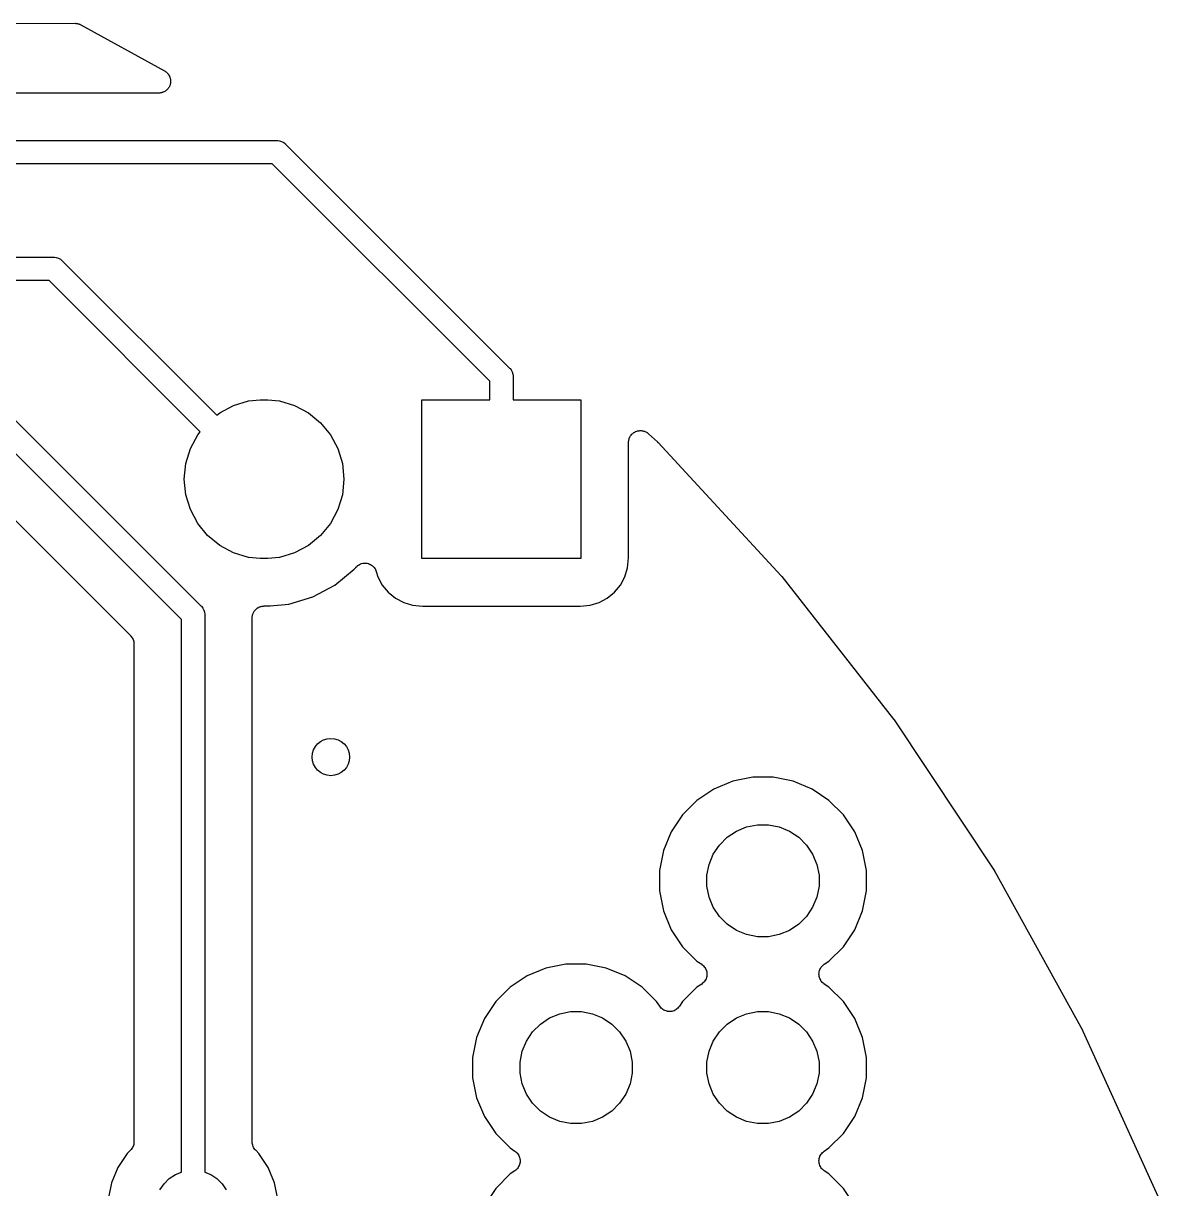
# Model space of a CAD drawing. Extents: x 4.98 to 6.83, y -5.59 to -3.87.
# Drawn here: x 6.3143 to 6.7923, y -4.3621 to -3.8708 of the extents above; entities that cross this region are included whole.
import ezdxf

# ---------------------------------------------------------------- set-up
doc = ezdxf.new("R2010")
doc.units = 0
doc.header["$MEASUREMENT"] = 0
doc.layers.add('BLACK', color=7, linetype='CONTINUOUS')

msp = doc.modelspace()

# ---------------------------------------------------------------- linework, layer by layer
at = {"layer": 'BLACK', "linetype": 'CONTINUOUS'}
for p, q in [((5.90678, -3.87138), (6.33611, -3.87085)), ((6.33611, -3.87085), (6.33618, -3.87085)), ((6.33618, -3.87085), (6.33643, -3.87088)), ((6.33643, -3.87088), (6.33668, -3.87088)), ((6.33668, -3.87088), (6.33691, -3.87093)), ((6.33691, -3.87093), (6.33715, -3.87096)), ((6.33715, -3.87096), (6.33739, -3.87103)), ((6.33739, -3.87103), (6.33763, -3.87108)), ((6.33763, -3.87108), (6.33785, -3.87118)), ((6.33785, -3.87118), (6.33808, -3.87125)), ((6.33808, -3.87125), (6.3383, -3.87137)), ((6.3383, -3.87137), (6.33853, -3.87147)), ((6.33853, -3.87147), (6.37378, -3.8909)), ((6.37378, -3.8909), (6.37384, -3.89093)), ((6.37384, -3.89093), (6.37401, -3.89105)), ((6.37401, -3.89105), (6.37419, -3.89115)), ((6.37419, -3.89115), (6.3744, -3.89133)), ((6.3744, -3.89133), (6.37463, -3.89149)), ((6.37463, -3.89149), (6.37478, -3.89164)), ((6.37478, -3.89164), (6.37493, -3.89178)), ((6.37493, -3.89178), (6.37511, -3.892)), ((6.37511, -3.892), (6.37531, -3.8922)), ((6.37531, -3.8922), (6.37542, -3.89238)), ((6.37542, -3.89238), (6.37555, -3.89254)), ((6.37555, -3.89254), (6.37568, -3.89279)), ((6.37568, -3.89279), (6.37583, -3.89303)), ((6.37583, -3.89303), (6.3759, -3.89322)), ((6.3759, -3.89322), (6.376, -3.8934)), ((6.376, -3.8934), (6.37608, -3.89367)), ((6.37608, -3.89367), (6.37618, -3.89394)), ((6.37618, -3.89394), (6.37621, -3.89414)), ((6.37621, -3.89414), (6.37627, -3.89434)), ((6.37627, -3.89434), (6.3763, -3.89462)), ((6.3763, -3.89462), (6.37635, -3.8949)), ((6.37636, -3.89531), (6.37633, -3.89559)), ((6.37635, -3.8949), (6.37634, -3.8951)), ((6.37634, -3.8951), (6.37636, -3.89531)), ((6.37136, -3.90028), (5.90312, -3.90028)), ((6.37157, -3.90026), (6.37136, -3.90028)), ((6.37177, -3.90026), (6.37157, -3.90026)), ((6.37205, -3.90021), (6.37177, -3.90026)), ((6.37233, -3.90018), (6.37205, -3.90021)), ((6.37253, -3.90012), (6.37233, -3.90018)), ((6.37273, -3.90008), (6.37253, -3.90012)), ((6.373, -3.89998), (6.37273, -3.90008)), ((6.37327, -3.8999), (6.373, -3.89998)), ((6.37345, -3.8998), (6.37327, -3.8999)), ((6.37364, -3.89973), (6.37345, -3.8998)), ((6.37388, -3.89957), (6.37364, -3.89973)), ((6.37413, -3.89944), (6.37388, -3.89957)), ((6.37429, -3.89931), (6.37413, -3.89944)), ((6.37446, -3.8992), (6.37429, -3.89931)), ((6.37467, -3.899), (6.37446, -3.8992)), ((6.37489, -3.89882), (6.37467, -3.899)), ((6.37502, -3.89866), (6.37489, -3.89882)), ((6.37517, -3.89852), (6.37502, -3.89866)), ((6.37533, -3.89829), (6.37517, -3.89852)), ((6.37551, -3.89807), (6.37533, -3.89829)), ((6.37561, -3.89789), (6.37551, -3.89807)), ((6.37572, -3.89772), (6.37561, -3.89789)), ((6.37584, -3.89746), (6.37572, -3.89772)), ((6.37597, -3.89721), (6.37584, -3.89746)), ((6.37603, -3.89702), (6.37597, -3.89721)), ((6.37612, -3.89683), (6.37603, -3.89702)), ((6.37618, -3.89655), (6.37612, -3.89683)), ((6.37626, -3.89628), (6.37618, -3.89655)), ((6.37628, -3.89608), (6.37626, -3.89628)), ((6.37633, -3.89587), (6.37628, -3.89608)), ((6.37633, -3.89559), (6.37633, -3.89587)), ((5.90189, -3.92028), (6.42102, -3.92028)), ((6.42102, -3.92028), (6.42126, -3.92025)), ((6.42126, -3.92025), (6.4215, -3.92028)), ((6.4215, -3.92028), (6.4215, -3.92028)), ((6.4215, -3.92028), (6.42222, -3.92035)), ((6.42222, -3.92035), (6.42315, -3.92063)), ((6.42315, -3.92063), (6.42401, -3.92109)), ((6.42401, -3.92109), (6.42476, -3.9217)), ((6.42476, -3.9217), (6.42491, -3.92189)), ((6.42491, -3.92189), (6.51906, -4.01603)), ((6.41922, -3.93012), (5.90369, -3.93012)), ((6.51083, -4.02172), (6.41922, -3.93012)), ((6.06134, -3.96949), (6.32692, -3.96949)), ((6.32692, -3.96949), (6.32717, -3.96946)), ((6.32717, -3.96946), (6.32741, -3.96949)), ((6.32741, -3.96949), (6.32741, -3.96949)), ((6.32741, -3.96949), (6.32813, -3.96956)), ((6.32813, -3.96956), (6.32906, -3.96984)), ((6.32906, -3.96984), (6.32991, -3.9703)), ((6.32991, -3.9703), (6.33066, -3.97091)), ((6.33066, -3.97091), (6.33082, -3.9711)), ((6.33082, -3.9711), (6.39579, -4.03608)), ((6.32513, -3.97933), (6.06314, -3.97933)), ((6.38883, -4.04304), (6.32513, -3.97933)), ((6.29067, -4.01796), (6.38914, -4.11643)), ((6.51906, -4.01603), (6.51924, -4.01619)), ((6.51924, -4.01619), (6.5194, -4.01638)), ((6.5194, -4.01638), (6.5194, -4.01638)), ((6.5194, -4.01638), (6.51984, -4.01691)), ((6.51984, -4.01691), (6.51986, -4.01694)), ((6.51986, -4.01694), (6.52032, -4.01779)), ((6.52032, -4.01779), (6.5206, -4.01872)), ((6.51083, -4.02953), (6.51083, -4.02172)), ((6.5206, -4.01872), (6.52067, -4.01944)), ((6.52067, -4.01944), (6.52067, -4.01944)), ((6.52067, -4.01944), (6.52069, -4.01969)), ((6.52069, -4.01969), (6.52067, -4.01993)), ((6.52067, -4.01993), (6.52067, -4.02953)), ((6.38091, -4.12212), (6.28371, -4.02492)), ((6.39707, -4.03503), (6.40288, -4.03193)), ((6.40288, -4.03193), (6.40919, -4.03001)), ((6.40919, -4.03001), (6.4141, -4.02953)), ((6.4141, -4.02953), (6.41739, -4.02953)), ((6.41739, -4.02953), (6.42231, -4.03001)), ((6.42231, -4.03001), (6.42862, -4.03193)), ((6.42862, -4.03193), (6.43443, -4.03503)), ((6.48228, -4.09646), (6.48228, -4.02953)), ((6.48228, -4.02953), (6.51083, -4.02953)), ((6.52067, -4.02953), (6.54921, -4.02953)), ((6.54921, -4.02953), (6.54921, -4.09646)), ((6.39579, -4.03608), (6.39707, -4.03503)), ((6.43443, -4.03503), (6.43953, -4.03921)), ((6.43953, -4.03921), (6.44371, -4.04431)), ((6.57246, -4.04288), (6.57282, -4.04277)), ((6.57282, -4.04277), (6.57318, -4.04265)), ((6.57318, -4.04265), (6.57329, -4.04263)), ((6.57329, -4.04263), (6.5734, -4.0426)), ((6.5734, -4.0426), (6.57377, -4.04257)), ((6.57377, -4.04257), (6.57415, -4.04252)), ((6.57415, -4.04252), (6.57426, -4.04252)), ((6.57426, -4.04252), (6.57437, -4.04251)), ((6.57437, -4.04251), (6.57474, -4.04255)), ((6.57474, -4.04255), (6.57512, -4.04257)), ((6.57512, -4.04257), (6.57523, -4.0426)), ((6.57523, -4.0426), (6.57534, -4.04261)), ((6.57534, -4.04261), (6.5757, -4.04273)), ((6.5757, -4.04273), (6.57607, -4.04282)), ((6.57607, -4.04282), (6.57616, -4.04287)), ((6.38468, -4.05012), (6.38779, -4.04431)), ((6.38779, -4.04431), (6.38883, -4.04304)), ((6.44371, -4.04431), (6.44681, -4.05012)), ((6.56933, -4.04744), (6.56938, -4.04707)), ((6.56933, -4.04751), (6.56933, -4.04744)), ((6.56933, -4.09621), (6.56933, -4.04751)), ((6.56938, -4.04707), (6.5694, -4.04669)), ((6.5694, -4.04669), (6.56943, -4.04658)), ((6.56943, -4.04658), (6.56944, -4.04647)), ((6.56944, -4.04647), (6.56956, -4.04611)), ((6.56956, -4.04611), (6.56966, -4.04575)), ((6.56966, -4.04575), (6.5697, -4.04565)), ((6.5697, -4.04565), (6.56974, -4.04554)), ((6.56974, -4.04554), (6.56992, -4.04521)), ((6.56992, -4.04521), (6.57009, -4.04487)), ((6.57009, -4.04487), (6.57015, -4.04478)), ((6.57015, -4.04478), (6.57021, -4.04469)), ((6.57021, -4.04469), (6.57045, -4.0444)), ((6.57045, -4.0444), (6.57068, -4.0441)), ((6.57068, -4.0441), (6.57076, -4.04402)), ((6.57076, -4.04402), (6.57084, -4.04394)), ((6.57084, -4.04394), (6.57113, -4.0437)), ((6.57113, -4.0437), (6.57141, -4.04345)), ((6.57141, -4.04345), (6.57151, -4.0434)), ((6.57151, -4.0434), (6.5716, -4.04333)), ((6.5716, -4.04333), (6.57193, -4.04315)), ((6.57193, -4.04315), (6.57226, -4.04296)), ((6.57226, -4.04296), (6.57236, -4.04293)), ((6.57236, -4.04293), (6.57246, -4.04288)), ((6.57616, -4.04287), (6.57627, -4.0429)), ((6.57627, -4.0429), (6.5766, -4.04308)), ((6.5766, -4.04308), (6.57694, -4.04325)), ((6.57694, -4.04325), (6.57703, -4.04331)), ((6.57703, -4.04331), (6.57713, -4.04337)), ((6.57713, -4.04337), (6.57742, -4.04361)), ((6.57742, -4.04361), (6.57772, -4.04384)), ((6.57772, -4.04384), (6.5815, -4.04731)), ((6.5815, -4.04731), (6.58155, -4.04736)), ((6.58155, -4.04736), (6.58166, -4.04749)), ((6.58166, -4.04749), (6.58178, -4.0476)), ((6.58178, -4.0476), (6.63362, -4.10371)), ((6.27854, -4.04804), (6.35944, -4.12894)), ((6.38277, -4.05643), (6.38468, -4.05012)), ((6.44681, -4.05012), (6.44873, -4.05643)), ((6.38212, -4.06299), (6.38277, -4.05643)), ((6.44873, -4.05643), (6.44937, -4.06299)), ((6.38277, -4.06955), (6.38212, -4.06299)), ((6.44937, -4.06299), (6.44873, -4.06955)), ((6.38468, -4.07586), (6.38277, -4.06955)), ((6.44873, -4.06955), (6.44681, -4.07586)), ((6.38779, -4.08167), (6.38468, -4.07586)), ((6.44681, -4.07586), (6.44371, -4.08167)), ((6.39197, -4.08677), (6.38779, -4.08167)), ((6.44371, -4.08167), (6.43953, -4.08677)), ((6.39707, -4.09095), (6.39197, -4.08677)), ((6.43953, -4.08677), (6.43443, -4.09095)), ((6.40288, -4.09406), (6.39707, -4.09095)), ((6.43443, -4.09095), (6.42862, -4.09406)), ((6.40919, -4.09597), (6.40288, -4.09406)), ((6.4141, -4.09646), (6.40919, -4.09597)), ((6.41739, -4.09646), (6.4141, -4.09646)), ((6.42231, -4.09597), (6.41739, -4.09646)), ((6.42862, -4.09406), (6.42231, -4.09597)), ((6.54921, -4.09646), (6.48228, -4.09646)), ((6.56892, -4.10038), (6.56933, -4.09621)), ((6.4456, -4.10766), (6.45374, -4.10098)), ((6.45374, -4.10098), (6.45439, -4.10019)), ((6.45439, -4.10019), (6.45442, -4.10015)), ((6.45442, -4.10015), (6.45443, -4.10013)), ((6.45442, -4.10015), (6.45442, -4.10015)), ((6.45442, -4.10015), (6.45442, -4.10015)), ((6.45443, -4.10013), (6.45478, -4.0998)), ((6.45478, -4.0998), (6.45511, -4.09947)), ((6.45511, -4.09947), (6.45512, -4.09946)), ((6.45512, -4.09946), (6.45513, -4.09945)), ((6.45513, -4.09945), (6.45553, -4.09919)), ((6.45553, -4.09919), (6.45593, -4.09893)), ((6.45593, -4.09893), (6.45594, -4.09893)), ((6.45594, -4.09893), (6.45595, -4.09892)), ((6.45595, -4.09892), (6.45639, -4.09874)), ((6.45639, -4.09874), (6.45683, -4.09856)), ((6.45683, -4.09856), (6.45685, -4.09856)), ((6.45685, -4.09856), (6.45686, -4.09856)), ((6.45686, -4.09856), (6.45732, -4.09847)), ((6.45732, -4.09847), (6.45779, -4.09838)), ((6.45779, -4.09838), (6.4578, -4.09838)), ((6.4578, -4.09838), (6.45781, -4.09838)), ((6.45781, -4.09838), (6.45829, -4.09838)), ((6.45829, -4.09838), (6.45877, -4.09839)), ((6.45877, -4.09839), (6.45878, -4.09839)), ((6.45878, -4.09839), (6.45879, -4.09839)), ((6.45879, -4.09839), (6.45925, -4.09848)), ((6.45925, -4.09848), (6.45972, -4.09858)), ((6.45972, -4.09858), (6.45973, -4.09858)), ((6.45973, -4.09858), (6.45975, -4.09859)), ((6.45975, -4.09859), (6.46018, -4.09877)), ((6.46018, -4.09877), (6.46062, -4.09896)), ((6.46062, -4.09896), (6.46063, -4.09896)), ((6.46063, -4.09896), (6.46064, -4.09897)), ((6.46064, -4.09897), (6.46103, -4.09923)), ((6.46103, -4.09923), (6.46143, -4.0995)), ((6.46143, -4.0995), (6.46144, -4.09951)), ((6.46144, -4.09951), (6.46145, -4.09952)), ((6.46145, -4.09952), (6.46179, -4.09986)), ((6.46179, -4.09986), (6.46212, -4.10019)), ((6.46212, -4.10019), (6.46213, -4.1002)), ((6.46213, -4.1002), (6.46214, -4.10021)), ((6.46214, -4.10021), (6.4624, -4.10061)), ((6.4624, -4.10061), (6.46266, -4.10101)), ((6.46266, -4.10101), (6.46267, -4.10102)), ((6.46267, -4.10102), (6.46267, -4.10102)), ((6.46267, -4.10102), (6.46285, -4.10146)), ((6.46285, -4.10146), (6.46304, -4.10191)), ((6.56778, -4.10415), (6.56892, -4.10038)), ((6.46304, -4.10191), (6.46372, -4.10415)), ((6.46372, -4.10415), (6.46557, -4.10762)), ((6.56592, -4.10762), (6.56778, -4.10415)), ((6.63362, -4.10371), (6.63367, -4.10376)), ((6.63367, -4.10376), (6.63377, -4.10389)), ((6.63377, -4.10389), (6.63388, -4.10401)), ((6.63388, -4.10401), (6.68106, -4.1641)), ((6.43631, -4.11263), (6.4456, -4.10766)), ((6.46557, -4.10762), (6.46807, -4.11067)), ((6.46807, -4.11067), (6.47112, -4.11317)), ((6.56038, -4.11317), (6.56342, -4.11067)), ((6.56342, -4.11067), (6.56592, -4.10762)), ((6.38914, -4.11643), (6.38932, -4.11658)), ((6.41479, -4.11655), (6.41505, -4.11653)), ((6.41505, -4.11653), (6.41531, -4.11648)), ((6.41531, -4.11648), (6.41553, -4.11648)), ((6.41553, -4.11648), (6.41576, -4.11646)), ((6.41576, -4.11646), (6.41837, -4.11646)), ((6.41837, -4.11646), (6.42623, -4.11568)), ((6.42623, -4.11568), (6.43631, -4.11263)), ((6.47112, -4.11317), (6.47459, -4.11502)), ((6.47459, -4.11502), (6.47836, -4.11617)), ((6.47836, -4.11617), (6.48253, -4.11658)), ((6.54897, -4.11658), (6.55313, -4.11617)), ((6.55313, -4.11617), (6.5569, -4.11502)), ((6.5569, -4.11502), (6.56038, -4.11317)), ((6.38932, -4.11658), (6.38994, -4.11733)), ((6.38994, -4.11733), (6.3904, -4.11819)), ((6.3904, -4.11819), (6.39068, -4.11911)), ((6.39068, -4.11911), (6.39075, -4.11984)), ((6.39075, -4.11984), (6.39075, -4.11984)), ((6.39075, -4.11984), (6.39077, -4.12008)), ((6.39077, -4.12008), (6.39075, -4.12032)), ((6.39075, -4.12032), (6.39075, -4.35507)), ((6.41075, -4.12148), (6.41077, -4.12127)), ((6.41077, -4.12106), (6.41078, -4.12097)), ((6.41077, -4.12127), (6.41077, -4.12106)), ((6.41078, -4.12097), (6.41079, -4.1209)), ((6.41079, -4.1209), (6.41084, -4.12068)), ((6.41084, -4.12068), (6.41086, -4.12045)), ((6.41086, -4.12045), (6.41094, -4.1202)), ((6.41094, -4.1202), (6.41099, -4.11994)), ((6.41099, -4.11994), (6.41108, -4.11973)), ((6.41108, -4.11973), (6.41115, -4.11952)), ((6.41115, -4.11952), (6.41127, -4.11929)), ((6.41127, -4.11929), (6.41138, -4.11905)), ((6.41138, -4.11905), (6.4115, -4.11886)), ((6.4115, -4.11886), (6.41161, -4.11866)), ((6.41161, -4.11866), (6.41178, -4.11846)), ((6.41178, -4.11846), (6.41193, -4.11824)), ((6.41193, -4.11824), (6.41209, -4.11808)), ((6.41209, -4.11808), (6.41223, -4.11791)), ((6.41223, -4.11791), (6.41244, -4.11774)), ((6.41244, -4.11774), (6.41263, -4.11756)), ((6.41263, -4.11756), (6.41281, -4.11743)), ((6.41281, -4.11743), (6.41299, -4.11729)), ((6.41299, -4.11729), (6.41322, -4.11717)), ((6.41322, -4.11717), (6.41344, -4.11702)), ((6.41344, -4.11702), (6.41365, -4.11694)), ((6.41365, -4.11694), (6.41385, -4.11683)), ((6.41385, -4.11683), (6.4141, -4.11676)), ((6.4141, -4.11676), (6.41435, -4.11666)), ((6.41435, -4.11666), (6.41457, -4.11662)), ((6.41457, -4.11662), (6.41479, -4.11655)), ((6.48253, -4.11658), (6.54897, -4.11658)), ((6.38091, -4.35507), (6.38091, -4.12212)), ((6.41075, -4.12155), (6.41075, -4.12148)), ((6.41075, -4.34237), (6.41075, -4.12155)), ((6.35944, -4.12894), (6.35945, -4.12895)), ((6.35945, -4.12895), (6.35945, -4.12895)), ((6.35945, -4.12895), (6.35945, -4.12895)), ((6.35945, -4.12895), (6.35949, -4.12899)), ((6.35949, -4.12899), (6.35978, -4.12935)), ((6.35978, -4.12935), (6.36007, -4.12971)), ((6.36007, -4.12971), (6.36008, -4.12973)), ((6.36008, -4.12973), (6.3601, -4.12975)), ((6.3601, -4.12975), (6.36031, -4.13016)), ((6.36031, -4.13016), (6.36053, -4.13057)), ((6.36053, -4.13057), (6.36054, -4.13059)), ((6.36054, -4.13059), (6.36055, -4.13062)), ((6.36055, -4.13062), (6.36068, -4.13106)), ((6.36068, -4.13106), (6.36081, -4.1315)), ((6.36081, -4.1315), (6.36081, -4.13153)), ((6.36081, -4.13153), (6.36082, -4.13155)), ((6.36082, -4.13155), (6.36086, -4.13201)), ((6.36086, -4.13201), (6.36091, -4.13247)), ((6.36091, -4.13247), (6.36091, -4.34237)), ((6.68106, -4.1641), (6.6811, -4.16416)), ((6.6811, -4.16416), (6.68119, -4.1643)), ((6.68119, -4.1643), (6.68129, -4.16443)), ((6.68129, -4.16443), (6.72349, -4.2281)), ((6.62169, -4.18866), (6.61326, -4.19034)), ((6.63028, -4.18866), (6.62169, -4.18866)), ((6.63871, -4.19034), (6.63028, -4.18866)), ((6.60532, -4.19363), (6.59818, -4.1984)), ((6.61326, -4.19034), (6.60532, -4.19363)), ((6.64665, -4.19363), (6.63871, -4.19034)), ((6.65379, -4.1984), (6.64665, -4.19363)), ((6.59818, -4.1984), (6.5921, -4.20448)), ((6.65987, -4.20448), (6.65379, -4.1984)), ((6.5921, -4.20448), (6.58733, -4.21162)), ((6.66464, -4.21162), (6.65987, -4.20448)), ((6.61479, -4.21135), (6.61909, -4.20957)), ((6.61909, -4.20957), (6.62366, -4.20866)), ((6.62366, -4.20866), (6.62831, -4.20866)), ((6.62831, -4.20866), (6.63287, -4.20957)), ((6.63287, -4.20957), (6.63717, -4.21135)), ((6.58733, -4.21162), (6.58404, -4.21956)), ((6.60764, -4.21723), (6.61093, -4.21394)), ((6.61093, -4.21394), (6.61479, -4.21135)), ((6.63717, -4.21135), (6.64104, -4.21394)), ((6.64104, -4.21394), (6.64433, -4.21723)), ((6.66793, -4.21956), (6.66464, -4.21162)), ((6.58404, -4.21956), (6.58236, -4.22799)), ((6.60505, -4.22109), (6.60764, -4.21723)), ((6.64433, -4.21723), (6.64692, -4.22109)), ((6.66961, -4.22799), (6.66793, -4.21956)), ((6.60327, -4.22539), (6.60505, -4.22109)), ((6.64692, -4.22109), (6.6487, -4.22539)), ((6.58236, -4.22799), (6.58236, -4.23658)), ((6.60236, -4.22996), (6.60327, -4.22539)), ((6.6487, -4.22539), (6.64961, -4.22996)), ((6.66961, -4.23658), (6.66961, -4.22799)), ((6.72349, -4.2281), (6.72353, -4.22816)), ((6.72353, -4.22816), (6.72361, -4.22831)), ((6.72361, -4.22831), (6.7237, -4.22845)), ((6.7237, -4.22845), (6.76066, -4.29531)), ((6.60236, -4.23461), (6.60236, -4.22996)), ((6.64961, -4.22996), (6.64961, -4.23461)), ((6.58236, -4.23658), (6.58404, -4.24501)), ((6.60327, -4.23917), (6.60236, -4.23461)), ((6.60505, -4.24347), (6.60327, -4.23917)), ((6.6487, -4.23917), (6.64692, -4.24347)), ((6.64961, -4.23461), (6.6487, -4.23917)), ((6.66793, -4.24501), (6.66961, -4.23658)), ((6.60764, -4.24734), (6.60505, -4.24347)), ((6.64692, -4.24347), (6.64433, -4.24734)), ((6.58404, -4.24501), (6.58733, -4.25295)), ((6.61093, -4.25063), (6.60764, -4.24734)), ((6.64433, -4.24734), (6.64104, -4.25063)), ((6.66464, -4.25295), (6.66793, -4.24501)), ((6.58733, -4.25295), (6.5921, -4.26009)), ((6.61479, -4.25322), (6.61093, -4.25063)), ((6.61909, -4.255), (6.61479, -4.25322)), ((6.63717, -4.25322), (6.63287, -4.255)), ((6.64104, -4.25063), (6.63717, -4.25322)), ((6.65987, -4.26009), (6.66464, -4.25295)), ((6.62366, -4.25591), (6.61909, -4.255)), ((6.62831, -4.25591), (6.62366, -4.25591)), ((6.63287, -4.255), (6.62831, -4.25591)), ((6.5921, -4.26009), (6.59818, -4.26617)), ((6.65379, -4.26617), (6.65987, -4.26009)), ((6.54295, -4.2674), (6.53452, -4.26908)), ((6.55154, -4.2674), (6.54295, -4.2674)), ((6.55997, -4.26908), (6.55154, -4.2674)), ((6.59818, -4.26617), (6.60017, -4.2675)), ((6.60017, -4.2675), (6.6002, -4.26752)), ((6.6002, -4.26752), (6.6002, -4.26752)), ((6.6002, -4.26752), (6.6002, -4.26752)), ((6.6002, -4.26752), (6.60022, -4.26754)), ((6.60022, -4.26754), (6.60059, -4.26784)), ((6.60059, -4.26784), (6.60095, -4.26815)), ((6.60095, -4.26815), (6.60096, -4.26816)), ((6.60096, -4.26816), (6.60097, -4.26816)), ((6.60097, -4.26816), (6.60127, -4.26854)), ((6.60127, -4.26854), (6.60156, -4.2689)), ((6.65044, -4.26885), (6.65075, -4.26848)), ((6.65075, -4.26848), (6.65105, -4.26811)), ((6.65105, -4.26811), (6.65106, -4.26811)), ((6.65106, -4.26811), (6.65107, -4.2681)), ((6.65107, -4.2681), (6.65144, -4.26779)), ((6.65144, -4.26779), (6.6518, -4.2675)), ((6.6518, -4.2675), (6.65379, -4.26617)), ((6.52658, -4.27237), (6.51944, -4.27714)), ((6.53452, -4.26908), (6.52658, -4.27237)), ((6.56791, -4.27237), (6.55997, -4.26908)), ((6.57505, -4.27714), (6.56791, -4.27237)), ((6.60156, -4.2689), (6.60157, -4.26892)), ((6.60157, -4.26892), (6.60158, -4.26893)), ((6.60158, -4.26893), (6.6018, -4.26935)), ((6.60199, -4.2736), (6.60177, -4.27402)), ((6.6018, -4.26935), (6.60202, -4.26977)), ((6.602, -4.27359), (6.60199, -4.2736)), ((6.60214, -4.27312), (6.602, -4.27358)), ((6.602, -4.27358), (6.602, -4.27359)), ((6.60202, -4.26977), (6.60202, -4.26978)), ((6.60202, -4.26978), (6.60203, -4.26979)), ((6.60203, -4.26979), (6.60216, -4.27024)), ((6.60228, -4.27267), (6.60214, -4.27312)), ((6.60216, -4.27024), (6.6023, -4.2707)), ((6.60229, -4.27265), (6.60228, -4.27266)), ((6.60228, -4.27266), (6.60228, -4.27267)), ((6.60234, -4.27217), (6.60229, -4.27265)), ((6.6023, -4.2707), (6.6023, -4.27072)), ((6.6023, -4.27072), (6.6023, -4.27073)), ((6.6023, -4.27073), (6.60234, -4.2712)), ((6.60234, -4.2712), (6.60239, -4.27168)), ((6.60239, -4.2717), (6.60234, -4.27217)), ((6.60239, -4.27168), (6.60239, -4.27169)), ((6.60239, -4.27169), (6.60239, -4.2717)), ((6.64958, -4.27161), (6.64963, -4.27114)), ((6.64958, -4.27162), (6.64958, -4.27161)), ((6.64958, -4.27163), (6.64958, -4.27162)), ((6.64962, -4.27211), (6.64958, -4.27163)), ((6.64967, -4.27258), (6.64962, -4.27211)), ((6.64963, -4.27114), (6.64968, -4.27066)), ((6.64967, -4.27259), (6.64967, -4.27258)), ((6.64967, -4.2726), (6.64967, -4.27259)), ((6.64981, -4.27306), (6.64967, -4.2726)), ((6.64968, -4.27064), (6.64983, -4.27018)), ((6.64968, -4.27065), (6.64968, -4.27064)), ((6.64968, -4.27066), (6.64968, -4.27065)), ((6.64994, -4.27351), (6.64981, -4.27306)), ((6.64983, -4.27018), (6.64997, -4.26973)), ((6.64995, -4.27353), (6.64994, -4.27351)), ((6.64995, -4.27354), (6.64995, -4.27353)), ((6.65017, -4.27396), (6.64995, -4.27354)), ((6.64997, -4.26972), (6.64998, -4.2697)), ((6.64997, -4.26973), (6.64997, -4.26972)), ((6.64998, -4.2697), (6.6502, -4.26928)), ((6.6502, -4.26928), (6.65043, -4.26887)), ((6.65043, -4.26887), (6.65044, -4.26886)), ((6.65044, -4.26886), (6.65044, -4.26885)), ((6.51944, -4.27714), (6.51336, -4.28322)), ((6.58113, -4.28322), (6.57505, -4.27714)), ((6.59818, -4.27714), (6.5921, -4.28322)), ((6.60017, -4.27581), (6.59818, -4.27714)), ((6.60053, -4.27551), (6.60017, -4.27581)), ((6.6009, -4.27521), (6.60053, -4.27551)), ((6.60091, -4.2752), (6.6009, -4.27521)), ((6.60092, -4.27519), (6.60091, -4.2752)), ((6.60122, -4.27483), (6.60092, -4.27519)), ((6.60153, -4.27446), (6.60122, -4.27483)), ((6.60154, -4.27444), (6.60153, -4.27445)), ((6.60153, -4.27445), (6.60153, -4.27446)), ((6.60177, -4.27402), (6.60154, -4.27444)), ((6.65039, -4.27438), (6.65017, -4.27396)), ((6.6504, -4.27439), (6.65039, -4.27438)), ((6.6504, -4.2744), (6.6504, -4.27439)), ((6.6507, -4.27477), (6.6504, -4.2744)), ((6.651, -4.27514), (6.6507, -4.27477)), ((6.65101, -4.27515), (6.651, -4.27514)), ((6.65102, -4.27516), (6.65101, -4.27515)), ((6.65138, -4.27546), (6.65102, -4.27516)), ((6.65174, -4.27577), (6.65138, -4.27546)), ((6.65177, -4.27579), (6.65174, -4.27577)), ((6.6518, -4.27581), (6.65177, -4.27579)), ((6.65177, -4.27579), (6.65177, -4.27579)), ((6.65177, -4.27579), (6.65177, -4.27579)), ((6.65379, -4.27714), (6.6518, -4.27581)), ((6.65987, -4.28322), (6.65379, -4.27714)), ((6.51336, -4.28322), (6.50859, -4.29036)), ((6.58246, -4.28521), (6.58113, -4.28322)), ((6.5921, -4.28322), (6.59077, -4.28521)), ((6.66464, -4.29036), (6.65987, -4.28322)), ((6.53605, -4.29009), (6.54035, -4.28831)), ((6.54035, -4.28831), (6.54492, -4.2874)), ((6.54492, -4.2874), (6.54957, -4.2874)), ((6.54957, -4.2874), (6.55413, -4.28831)), ((6.55413, -4.28831), (6.55843, -4.29009)), ((6.58275, -4.28557), (6.58246, -4.28521)), ((6.58306, -4.28594), (6.58275, -4.28557)), ((6.58307, -4.28595), (6.58306, -4.28594)), ((6.58308, -4.28596), (6.58307, -4.28595)), ((6.58344, -4.28626), (6.58308, -4.28596)), ((6.58381, -4.28657), (6.58344, -4.28626)), ((6.58382, -4.28657), (6.58381, -4.28657)), ((6.58383, -4.28658), (6.58382, -4.28657)), ((6.58424, -4.2868), (6.58383, -4.28658)), ((6.58466, -4.28703), (6.58424, -4.2868)), ((6.58468, -4.28704), (6.58466, -4.28703)), ((6.58469, -4.28704), (6.58468, -4.28704)), ((6.58514, -4.28718), (6.58469, -4.28704)), ((6.5856, -4.28732), (6.58514, -4.28718)), ((6.58561, -4.28732), (6.5856, -4.28732)), ((6.58562, -4.28733), (6.58561, -4.28732)), ((6.5861, -4.28738), (6.58562, -4.28733)), ((6.58657, -4.28743), (6.5861, -4.28738)), ((6.58658, -4.28743), (6.58657, -4.28743)), ((6.58659, -4.28743), (6.58658, -4.28743)), ((6.58707, -4.28738), (6.58659, -4.28743)), ((6.58754, -4.28734), (6.58707, -4.28738)), ((6.58755, -4.28734), (6.58754, -4.28734)), ((6.58756, -4.28734), (6.58755, -4.28734)), ((6.58802, -4.2872), (6.58756, -4.28734)), ((6.58848, -4.28707), (6.58802, -4.2872)), ((6.58849, -4.28706), (6.58848, -4.28707)), ((6.5885, -4.28706), (6.58849, -4.28706)), ((6.58892, -4.28684), (6.5885, -4.28706)), ((6.58934, -4.28662), (6.58892, -4.28684)), ((6.58935, -4.28661), (6.58934, -4.28662)), ((6.58936, -4.2866), (6.58935, -4.28661)), ((6.58973, -4.28631), (6.58936, -4.2866)), ((6.5901, -4.28601), (6.58973, -4.28631)), ((6.59011, -4.286), (6.5901, -4.28601)), ((6.59012, -4.28599), (6.59011, -4.286)), ((6.59042, -4.28563), (6.59012, -4.28599)), ((6.59073, -4.28526), (6.59042, -4.28563)), ((6.59075, -4.28524), (6.59073, -4.28526)), ((6.59077, -4.28521), (6.59075, -4.28524)), ((6.59075, -4.28524), (6.59075, -4.28524)), ((6.59075, -4.28524), (6.59075, -4.28524)), ((6.61479, -4.29009), (6.61909, -4.28831)), ((6.61909, -4.28831), (6.62366, -4.2874)), ((6.62366, -4.2874), (6.62831, -4.2874)), ((6.62831, -4.2874), (6.63287, -4.28831)), ((6.63287, -4.28831), (6.63717, -4.29009)), ((6.50859, -4.29036), (6.5053, -4.2983)), ((6.5289, -4.29597), (6.53219, -4.29268)), ((6.53219, -4.29268), (6.53605, -4.29009)), ((6.55843, -4.29009), (6.5623, -4.29268)), ((6.5623, -4.29268), (6.56559, -4.29597)), ((6.60764, -4.29597), (6.61093, -4.29268)), ((6.61093, -4.29268), (6.61479, -4.29009)), ((6.63717, -4.29009), (6.64104, -4.29268)), ((6.64104, -4.29268), (6.64433, -4.29597)), ((6.66793, -4.2983), (6.66464, -4.29036)), ((6.52631, -4.29983), (6.5289, -4.29597)), ((6.56559, -4.29597), (6.56818, -4.29983)), ((6.60505, -4.29983), (6.60764, -4.29597)), ((6.64433, -4.29597), (6.64692, -4.29983)), ((6.76066, -4.29531), (6.7607, -4.29537)), ((6.7607, -4.29537), (6.76076, -4.29552)), ((6.76076, -4.29552), (6.76084, -4.29566)), ((6.76084, -4.29566), (6.79232, -4.36527)), ((6.5053, -4.2983), (6.50362, -4.30673)), ((6.52453, -4.30413), (6.52631, -4.29983)), ((6.56818, -4.29983), (6.56996, -4.30413)), ((6.60327, -4.30413), (6.60505, -4.29983)), ((6.64692, -4.29983), (6.6487, -4.30413)), ((6.66961, -4.30673), (6.66793, -4.2983)), ((6.50362, -4.30673), (6.50362, -4.31532)), ((6.52362, -4.3087), (6.52453, -4.30413)), ((6.56996, -4.30413), (6.57087, -4.3087)), ((6.60236, -4.3087), (6.60327, -4.30413)), ((6.6487, -4.30413), (6.64961, -4.3087)), ((6.66961, -4.31532), (6.66961, -4.30673)), ((6.52362, -4.31335), (6.52362, -4.3087)), ((6.57087, -4.3087), (6.57087, -4.31335)), ((6.60236, -4.31335), (6.60236, -4.3087)), ((6.64961, -4.3087), (6.64961, -4.31335)), ((6.50362, -4.31532), (6.5053, -4.32375)), ((6.52453, -4.31791), (6.52362, -4.31335)), ((6.52631, -4.32221), (6.52453, -4.31791)), ((6.56996, -4.31791), (6.56818, -4.32221)), ((6.57087, -4.31335), (6.56996, -4.31791)), ((6.60327, -4.31791), (6.60236, -4.31335)), ((6.60505, -4.32221), (6.60327, -4.31791)), ((6.6487, -4.31791), (6.64692, -4.32221)), ((6.64961, -4.31335), (6.6487, -4.31791)), ((6.66793, -4.32375), (6.66961, -4.31532)), ((6.5289, -4.32608), (6.52631, -4.32221)), ((6.56818, -4.32221), (6.56559, -4.32608)), ((6.60764, -4.32608), (6.60505, -4.32221)), ((6.64692, -4.32221), (6.64433, -4.32608)), ((6.5053, -4.32375), (6.50859, -4.33169)), ((6.53219, -4.32937), (6.5289, -4.32608)), ((6.56559, -4.32608), (6.5623, -4.32937)), ((6.61093, -4.32937), (6.60764, -4.32608)), ((6.64433, -4.32608), (6.64104, -4.32937)), ((6.66464, -4.33169), (6.66793, -4.32375)), ((6.50859, -4.33169), (6.51336, -4.33883)), ((6.53605, -4.33196), (6.53219, -4.32937)), ((6.54035, -4.33374), (6.53605, -4.33196)), ((6.55843, -4.33196), (6.55413, -4.33374)), ((6.5623, -4.32937), (6.55843, -4.33196)), ((6.61479, -4.33196), (6.61093, -4.32937)), ((6.61909, -4.33374), (6.61479, -4.33196)), ((6.63717, -4.33196), (6.63287, -4.33374)), ((6.64104, -4.32937), (6.63717, -4.33196)), ((6.65987, -4.33883), (6.66464, -4.33169)), ((6.54492, -4.33465), (6.54035, -4.33374)), ((6.54957, -4.33465), (6.54492, -4.33465)), ((6.55413, -4.33374), (6.54957, -4.33465)), ((6.62366, -4.33465), (6.61909, -4.33374)), ((6.62831, -4.33465), (6.62366, -4.33465)), ((6.63287, -4.33374), (6.62831, -4.33465)), ((6.36091, -4.34244), (6.36085, -4.3429)), ((6.36091, -4.34237), (6.36091, -4.34239)), ((6.36091, -4.34239), (6.36091, -4.34239)), ((6.36091, -4.34239), (6.36091, -4.34239)), ((6.36091, -4.34239), (6.36091, -4.34244)), ((6.41079, -4.34283), (6.41075, -4.34237)), ((6.51336, -4.33883), (6.51944, -4.34491)), ((6.65379, -4.34491), (6.65987, -4.33883)), ((6.35806, -4.34729), (6.35415, -4.35315)), ((6.35944, -4.34591), (6.35806, -4.34729)), ((6.35974, -4.34555), (6.35944, -4.34591)), ((6.36003, -4.3452), (6.35974, -4.34555)), ((6.36004, -4.34518), (6.36003, -4.3452)), ((6.36006, -4.34516), (6.36004, -4.34518)), ((6.36028, -4.34475), (6.36006, -4.34516)), ((6.3605, -4.34434), (6.36028, -4.34475)), ((6.36051, -4.34432), (6.3605, -4.34434)), ((6.36052, -4.34429), (6.36051, -4.34432)), ((6.36066, -4.34385), (6.36052, -4.34429)), ((6.3608, -4.34341), (6.36066, -4.34385)), ((6.36081, -4.34336), (6.3608, -4.34339)), ((6.3608, -4.34339), (6.3608, -4.34341)), ((6.36085, -4.3429), (6.36081, -4.34336)), ((6.41083, -4.34329), (6.41079, -4.34283)), ((6.41084, -4.34332), (6.41083, -4.34329)), ((6.41084, -4.34334), (6.41084, -4.34332)), ((6.41098, -4.34379), (6.41084, -4.34334)), ((6.41111, -4.34423), (6.41098, -4.34379)), ((6.41112, -4.34425), (6.41111, -4.34423)), ((6.41113, -4.34428), (6.41112, -4.34425)), ((6.41134, -4.34469), (6.41113, -4.34428)), ((6.41155, -4.3451), (6.41134, -4.34469)), ((6.41157, -4.34512), (6.41155, -4.3451)), ((6.41158, -4.34514), (6.41157, -4.34512)), ((6.41188, -4.3455), (6.41158, -4.34514)), ((6.41216, -4.34586), (6.41188, -4.3455)), ((6.4122, -4.3459), (6.41216, -4.34586)), ((6.41221, -4.34591), (6.4122, -4.3459)), ((6.4122, -4.3459), (6.4122, -4.3459)), ((6.4122, -4.3459), (6.4122, -4.3459)), ((6.41359, -4.34729), (6.41221, -4.34591)), ((6.41751, -4.35315), (6.41359, -4.34729)), ((6.51944, -4.34491), (6.52143, -4.34624)), ((6.52143, -4.34624), (6.52146, -4.34626)), ((6.52146, -4.34626), (6.52146, -4.34626)), ((6.52146, -4.34626), (6.52146, -4.34626)), ((6.52146, -4.34626), (6.52148, -4.34628)), ((6.52148, -4.34628), (6.52185, -4.34658)), ((6.52185, -4.34658), (6.52221, -4.34689)), ((6.52221, -4.34689), (6.52222, -4.3469)), ((6.52222, -4.3469), (6.52223, -4.3469)), ((6.52223, -4.3469), (6.52253, -4.34728)), ((6.52253, -4.34728), (6.52282, -4.34764)), ((6.65044, -4.34759), (6.65075, -4.34722)), ((6.65075, -4.34722), (6.65105, -4.34686)), ((6.65105, -4.34686), (6.65106, -4.34685)), ((6.65106, -4.34685), (6.65107, -4.34684)), ((6.65107, -4.34684), (6.65144, -4.34653)), ((6.65144, -4.34653), (6.6518, -4.34624)), ((6.6518, -4.34624), (6.65379, -4.34491)), ((6.52282, -4.34764), (6.52283, -4.34766)), ((6.52283, -4.34766), (6.52284, -4.34767)), ((6.52284, -4.34767), (6.52306, -4.34809)), ((6.52306, -4.34809), (6.52328, -4.34851)), ((6.5234, -4.35186), (6.52326, -4.35232)), ((6.52326, -4.35232), (6.52326, -4.35233)), ((6.52328, -4.34851), (6.52328, -4.34852)), ((6.52328, -4.34852), (6.52329, -4.34853)), ((6.52329, -4.34853), (6.52342, -4.34898)), ((6.52354, -4.35141), (6.5234, -4.35186)), ((6.52342, -4.34898), (6.52356, -4.34944)), ((6.52355, -4.35139), (6.52354, -4.3514)), ((6.52354, -4.3514), (6.52354, -4.35141)), ((6.5236, -4.35091), (6.52355, -4.35139)), ((6.52356, -4.34944), (6.52356, -4.34946)), ((6.52356, -4.34946), (6.52356, -4.34947)), ((6.52356, -4.34947), (6.5236, -4.34994)), ((6.5236, -4.34994), (6.52365, -4.35042)), ((6.52365, -4.35044), (6.5236, -4.35091)), ((6.52365, -4.35042), (6.52365, -4.35043)), ((6.52365, -4.35043), (6.52365, -4.35044)), ((6.64958, -4.35035), (6.64963, -4.34988)), ((6.64958, -4.35036), (6.64958, -4.35035)), ((6.64958, -4.35037), (6.64958, -4.35036)), ((6.64962, -4.35085), (6.64958, -4.35037)), ((6.64967, -4.35132), (6.64962, -4.35085)), ((6.64963, -4.34988), (6.64968, -4.3494)), ((6.64967, -4.35133), (6.64967, -4.35132)), ((6.64967, -4.35134), (6.64967, -4.35133)), ((6.64981, -4.3518), (6.64967, -4.35134)), ((6.64968, -4.34938), (6.64983, -4.34892)), ((6.64968, -4.34939), (6.64968, -4.34938)), ((6.64968, -4.3494), (6.64968, -4.34939)), ((6.64994, -4.35225), (6.64981, -4.3518)), ((6.64983, -4.34892), (6.64997, -4.34847)), ((6.64995, -4.35227), (6.64994, -4.35225)), ((6.64995, -4.35228), (6.64995, -4.35227)), ((6.65017, -4.3527), (6.64995, -4.35228)), ((6.64997, -4.34846), (6.64998, -4.34844)), ((6.64997, -4.34847), (6.64997, -4.34846)), ((6.64998, -4.34844), (6.6502, -4.34802)), ((6.6502, -4.34802), (6.65043, -4.34761)), ((6.65043, -4.34761), (6.65044, -4.3476)), ((6.65044, -4.3476), (6.65044, -4.34759)), ((6.35415, -4.35315), (6.35145, -4.35965)), ((6.37579, -4.35785), (6.37837, -4.35612)), ((6.37837, -4.35612), (6.38091, -4.35507)), ((6.39075, -4.35507), (6.39329, -4.35612)), ((6.39329, -4.35612), (6.39587, -4.35785)), ((6.4202, -4.35965), (6.41751, -4.35315)), ((6.51944, -4.35588), (6.51336, -4.36196)), ((6.52143, -4.35455), (6.51944, -4.35588)), ((6.52179, -4.35425), (6.52143, -4.35455)), ((6.52216, -4.35395), (6.52179, -4.35425)), ((6.52217, -4.35394), (6.52216, -4.35395)), ((6.52218, -4.35393), (6.52217, -4.35394)), ((6.52248, -4.35357), (6.52218, -4.35393)), ((6.52279, -4.3532), (6.52248, -4.35357)), ((6.5228, -4.35318), (6.52279, -4.35319)), ((6.52279, -4.35319), (6.52279, -4.3532)), ((6.52303, -4.35276), (6.5228, -4.35318)), ((6.52325, -4.35234), (6.52303, -4.35276)), ((6.52326, -4.35233), (6.52325, -4.35234)), ((6.65039, -4.35312), (6.65017, -4.3527)), ((6.6504, -4.35313), (6.65039, -4.35312)), ((6.6504, -4.35314), (6.6504, -4.35313)), ((6.6507, -4.35351), (6.6504, -4.35314)), ((6.651, -4.35388), (6.6507, -4.35351)), ((6.65101, -4.35389), (6.651, -4.35388)), ((6.65102, -4.3539), (6.65101, -4.35389)), ((6.65138, -4.3542), (6.65102, -4.3539)), ((6.65174, -4.35451), (6.65138, -4.3542)), ((6.65177, -4.35453), (6.65174, -4.35451)), ((6.6518, -4.35455), (6.65177, -4.35453)), ((6.65177, -4.35453), (6.65177, -4.35453)), ((6.65177, -4.35453), (6.65177, -4.35453)), ((6.65379, -4.35588), (6.6518, -4.35455)), ((6.65987, -4.36196), (6.65379, -4.35588)), ((6.35145, -4.35965), (6.35008, -4.36656)), ((6.37187, -4.36262), (6.37359, -4.36004)), ((6.37359, -4.36004), (6.37579, -4.35785)), ((6.39587, -4.35785), (6.39806, -4.36004)), ((6.39806, -4.36004), (6.39978, -4.36262)), ((6.42157, -4.36656), (6.4202, -4.35965)), ((6.51336, -4.36196), (6.50859, -4.3691)), ((6.66464, -4.3691), (6.65987, -4.36196))]:
    msp.add_line(p, q, dxfattribs=at)
at = {"layer": 'BLACK'}
msp.add_circle((6.4439, -4.18012), 0.00787, dxfattribs=at)

doc.saveas('drawing.dxf')
